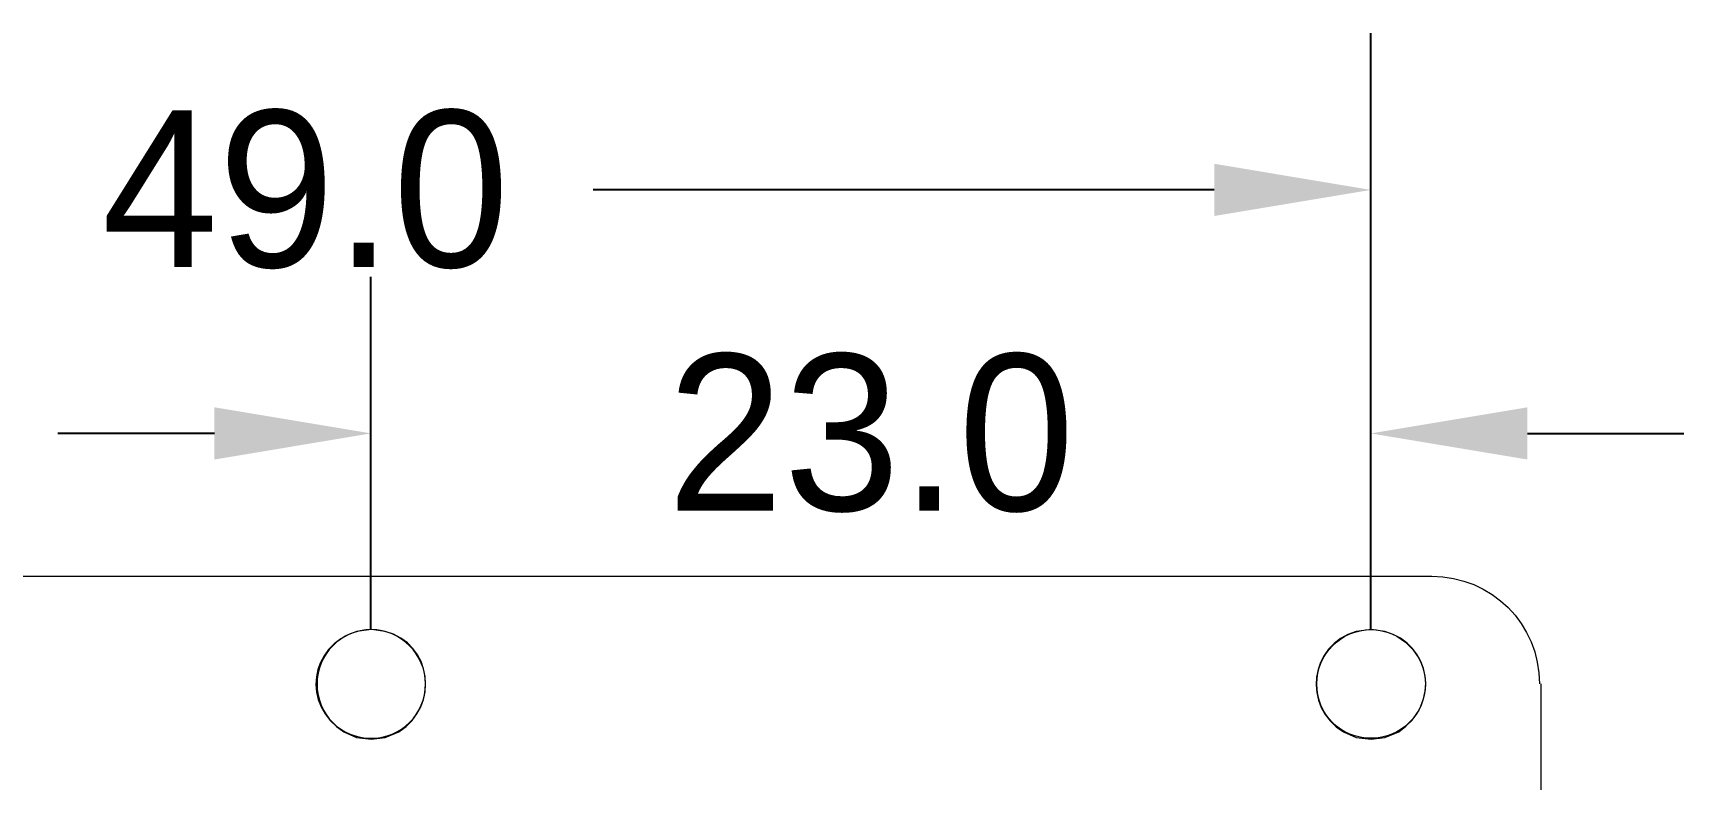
# Model space of a CAD drawing. Header units: millimetres. Extents: x -3 to 153, y 27 to 116.
# Drawn here: x 47.74 to 85.7, y 98.8 to 115.97 of the extents above; entities that cross this region are included whole.
import ezdxf

# ---------------------------------------------------------------- set-up
doc = ezdxf.new("R2010")
doc.units = ezdxf.units.MM
doc.header["$MEASUREMENT"] = 0
doc.layers.add('layer 1', color=7, linetype='Continuous')
doc.styles.get("Standard").update_dxf_attribs({"font": 'Deng.ttf'})
doc.dimstyles.get("Standard").update_dxf_attribs({"dimscale": 20, "dimtxt": 0.18, "dimasz": 0.18, "dimexe": 0.18, "dimexo": 0.0625, "dimgap": 0.09, "dimtad": 0, "dimtih": 1, "dimtoh": 1, "dimdec": 1, "dimzin": 0, "dimdsep": 46, "dimtxsty": 'Standard', "dimcen": 0.09, "dimadec": 0, "dimazin": 0, "dimtfac": 1, "dimtdec": 1, "dimtofl": 0, "dimtmove": 0, "dimatfit": 3, "dimfxl": 1, "dimtolj": 1, "dimtzin": 0, "dimarcsym": 0})

# ---------------------------------------------------------------- blocks, each defined once
blk = doc.blocks.new('*D7')
at = {"color": 0, "lineweight": -2, "transparency": 16777216}
for p, q in [((55.508, 102.253), (55.508, 110.367)), ((78.498, 102.253), (78.498, 110.367)), ((51.908, 106.767), (48.308, 106.767)), ((82.098, 106.767), (85.698, 106.767))]:
    blk.add_line(p, q, dxfattribs=at)
at = {"color": 0, "transparency": 16777216}
for points in [[(51.908, 107.367), (51.908, 106.167), (55.508, 106.767)], [(82.098, 107.367), (82.098, 106.167), (78.498, 106.767)]]:
    blk.add_solid(points, dxfattribs=at)
at = {"layer": 'Defpoints', "color": 0, "transparency": 16777216}
for p in [(78.498, 106.767), (55.508, 101.003), (78.498, 101.003)]:
    blk.add_point(p, dxfattribs=at)
at = {"color": 0, "transparency": 16777216, "insert": (67.003, 106.767), "char_height": 3.6, "attachment_point": 5}
blk.add_mtext('\\A1;23.0', dxfattribs=at)
blk = doc.blocks.new('*D8')
at = {"color": 0, "lineweight": -2, "transparency": 16777216}
for p, q in [((29.504, 102.258), (29.505, 115.967)), ((78.498, 102.253), (78.5, 115.962)), ((33.105, 112.367), (47.386, 112.365)), ((74.899, 112.363), (60.618, 112.364))]:
    blk.add_line(p, q, dxfattribs=at)
at = {"color": 0, "transparency": 16777216}
for points in [[(33.105, 112.967), (33.105, 111.767), (29.505, 112.367)], [(74.899, 112.963), (74.899, 111.763), (78.499, 112.362)]]:
    blk.add_solid(points, dxfattribs=at)
at = {"layer": 'Defpoints', "color": 0, "transparency": 16777216}
for p in [(29.505, 112.367), (29.504, 101.008), (78.498, 101.003)]:
    blk.add_point(p, dxfattribs=at)
at = {"color": 0, "transparency": 16777216, "insert": (54.002, 112.365), "char_height": 3.6, "attachment_point": 5}
blk.add_mtext('\\A1;49.0', dxfattribs=at)

msp = doc.modelspace()

# ---------------------------------------------------------------- linework, layer by layer
at = {"layer": 'layer 1', "color": 0, "lineweight": 9}
for points in [[(29.502, 103.486), (29.502, 103.486), (79.9, 103.486), (79.9, 103.486)], [(79.899, 103.486), (81.275, 103.486), (82.376, 102.386), (82.376, 101.01)], [(82.418, 43.013), (82.418, 43.013), (82.418, 101.01), (82.418, 101.01)]]:
    msp.add_open_spline(points, degree=3, dxfattribs=at)
for points in [[(55.516, 99.74), (55.516, 99.74), (55.177, 99.782), (55.177, 99.782), (55.177, 99.782), (55.177, 99.782), (54.881, 99.909), (54.881, 99.909), (54.881, 99.909), (53.903, 100.531), (54.087, 101.881), (55.177, 102.216), (55.177, 102.216), (55.177, 102.216), (55.516, 102.259), (55.516, 102.259), (55.516, 102.259), (55.516, 102.259), (55.833, 102.216), (55.833, 102.216), (55.833, 102.216), (56.913, 101.936), (57.098, 100.514), (56.151, 99.909), (56.151, 99.909), (56.151, 99.909), (55.833, 99.782), (55.833, 99.782), (55.833, 99.782), (55.833, 99.782), (55.516, 99.74), (55.516, 99.74)], [(55.516, 99.74), (55.516, 99.74), (55.177, 99.782), (55.177, 99.782), (55.177, 99.782), (55.177, 99.782), (54.881, 99.909), (54.881, 99.909), (54.881, 99.909), (53.903, 100.531), (54.087, 101.881), (55.177, 102.216), (55.177, 102.216), (55.177, 102.216), (55.516, 102.259), (55.516, 102.259), (55.516, 102.259), (55.516, 102.259), (55.833, 102.216), (55.833, 102.216), (55.833, 102.216), (56.913, 101.936), (57.098, 100.514), (56.151, 99.909), (56.151, 99.909), (56.151, 99.909), (55.833, 99.782), (55.833, 99.782), (55.833, 99.782), (55.833, 99.782), (55.516, 99.74), (55.516, 99.74)], [(55.516, 99.74), (55.516, 99.74), (55.177, 99.782), (55.177, 99.782), (55.177, 99.782), (55.177, 99.782), (54.881, 99.909), (54.881, 99.909), (54.881, 99.909), (53.903, 100.531), (54.087, 101.881), (55.177, 102.216), (55.177, 102.216), (55.177, 102.216), (55.516, 102.259), (55.516, 102.259), (55.516, 102.259), (55.516, 102.259), (55.833, 102.216), (55.833, 102.216), (55.833, 102.216), (56.913, 101.936), (57.098, 100.514), (56.151, 99.909), (56.151, 99.909), (56.151, 99.909), (55.833, 99.782), (55.833, 99.782), (55.833, 99.782), (55.833, 99.782), (55.516, 99.74), (55.516, 99.74)], [(55.516, 99.74), (55.516, 99.74), (55.177, 99.782), (55.177, 99.782), (55.177, 99.782), (55.177, 99.782), (54.881, 99.909), (54.881, 99.909), (54.881, 99.909), (53.903, 100.531), (54.087, 101.881), (55.177, 102.216), (55.177, 102.216), (55.177, 102.216), (55.516, 102.259), (55.516, 102.259), (55.516, 102.259), (55.516, 102.259), (55.833, 102.216), (55.833, 102.216), (55.833, 102.216), (56.913, 101.936), (57.098, 100.514), (56.151, 99.909), (56.151, 99.909), (56.151, 99.909), (55.833, 99.782), (55.833, 99.782), (55.833, 99.782), (55.833, 99.782), (55.516, 99.74), (55.516, 99.74)], [(55.516, 99.74), (55.516, 99.74), (55.177, 99.782), (55.177, 99.782), (55.177, 99.782), (55.177, 99.782), (54.881, 99.909), (54.881, 99.909), (54.881, 99.909), (53.903, 100.531), (54.087, 101.881), (55.177, 102.216), (55.177, 102.216), (55.177, 102.216), (55.516, 102.259), (55.516, 102.259), (55.516, 102.259), (55.516, 102.259), (55.833, 102.216), (55.833, 102.216), (55.833, 102.216), (56.913, 101.936), (57.098, 100.514), (56.151, 99.909), (56.151, 99.909), (56.151, 99.909), (55.833, 99.782), (55.833, 99.782), (55.833, 99.782), (55.833, 99.782), (55.516, 99.74), (55.516, 99.74)], [(55.516, 99.74), (55.516, 99.74), (55.177, 99.782), (55.177, 99.782), (55.177, 99.782), (55.177, 99.782), (54.881, 99.909), (54.881, 99.909), (54.881, 99.909), (53.903, 100.531), (54.087, 101.881), (55.177, 102.216), (55.177, 102.216), (55.177, 102.216), (55.516, 102.259), (55.516, 102.259), (55.516, 102.259), (55.516, 102.259), (55.833, 102.216), (55.833, 102.216), (55.833, 102.216), (56.913, 101.936), (57.098, 100.514), (56.151, 99.909), (56.151, 99.909), (56.151, 99.909), (55.833, 99.782), (55.833, 99.782), (55.833, 99.782), (55.833, 99.782), (55.516, 99.74), (55.516, 99.74)], [(55.516, 99.74), (55.516, 99.74), (55.177, 99.782), (55.177, 99.782), (55.177, 99.782), (55.177, 99.782), (54.881, 99.909), (54.881, 99.909), (54.881, 99.909), (53.903, 100.531), (54.087, 101.881), (55.177, 102.216), (55.177, 102.216), (55.177, 102.216), (55.516, 102.259), (55.516, 102.259), (55.516, 102.259), (55.516, 102.259), (55.833, 102.216), (55.833, 102.216), (55.833, 102.216), (56.913, 101.936), (57.098, 100.514), (56.151, 99.909), (56.151, 99.909), (56.151, 99.909), (55.833, 99.782), (55.833, 99.782), (55.833, 99.782), (55.833, 99.782), (55.516, 99.74), (55.516, 99.74)], [(55.516, 99.74), (55.516, 99.74), (55.177, 99.782), (55.177, 99.782), (55.177, 99.782), (55.177, 99.782), (54.881, 99.909), (54.881, 99.909), (54.881, 99.909), (53.903, 100.531), (54.087, 101.881), (55.177, 102.216), (55.177, 102.216), (55.177, 102.216), (55.516, 102.259), (55.516, 102.259), (55.516, 102.259), (55.516, 102.259), (55.833, 102.216), (55.833, 102.216), (55.833, 102.216), (56.913, 101.936), (57.098, 100.514), (56.151, 99.909), (56.151, 99.909), (56.151, 99.909), (55.833, 99.782), (55.833, 99.782), (55.833, 99.782), (55.833, 99.782), (55.516, 99.74), (55.516, 99.74)], [(55.516, 99.74), (55.516, 99.74), (55.177, 99.782), (55.177, 99.782), (55.177, 99.782), (55.177, 99.782), (54.881, 99.909), (54.881, 99.909), (54.881, 99.909), (53.903, 100.531), (54.087, 101.881), (55.177, 102.216), (55.177, 102.216), (55.177, 102.216), (55.516, 102.259), (55.516, 102.259), (55.516, 102.259), (55.516, 102.259), (55.833, 102.216), (55.833, 102.216), (55.833, 102.216), (56.913, 101.936), (57.098, 100.514), (56.151, 99.909), (56.151, 99.909), (56.151, 99.909), (55.833, 99.782), (55.833, 99.782), (55.833, 99.782), (55.833, 99.782), (55.516, 99.74), (55.516, 99.74)], [(55.516, 99.74), (55.516, 99.74), (55.177, 99.782), (55.177, 99.782), (55.177, 99.782), (55.177, 99.782), (54.881, 99.909), (54.881, 99.909), (54.881, 99.909), (53.903, 100.531), (54.087, 101.881), (55.177, 102.216), (55.177, 102.216), (55.177, 102.216), (55.516, 102.259), (55.516, 102.259), (55.516, 102.259), (55.516, 102.259), (55.833, 102.216), (55.833, 102.216), (55.833, 102.216), (56.913, 101.936), (57.098, 100.514), (56.151, 99.909), (56.151, 99.909), (56.151, 99.909), (55.833, 99.782), (55.833, 99.782), (55.833, 99.782), (55.833, 99.782), (55.516, 99.74), (55.516, 99.74)], [(55.516, 99.74), (55.516, 99.74), (55.177, 99.782), (55.177, 99.782), (55.177, 99.782), (55.177, 99.782), (54.881, 99.909), (54.881, 99.909), (54.881, 99.909), (53.903, 100.531), (54.087, 101.881), (55.177, 102.216), (55.177, 102.216), (55.177, 102.216), (55.516, 102.259), (55.516, 102.259), (55.516, 102.259), (55.516, 102.259), (55.833, 102.216), (55.833, 102.216), (55.833, 102.216), (56.913, 101.936), (57.098, 100.514), (56.151, 99.909), (56.151, 99.909), (56.151, 99.909), (55.833, 99.782), (55.833, 99.782), (55.833, 99.782), (55.833, 99.782), (55.516, 99.74), (55.516, 99.74)], [(55.516, 99.74), (55.516, 99.74), (55.177, 99.782), (55.177, 99.782), (55.177, 99.782), (55.177, 99.782), (54.881, 99.909), (54.881, 99.909), (54.881, 99.909), (53.903, 100.531), (54.087, 101.881), (55.177, 102.216), (55.177, 102.216), (55.177, 102.216), (55.516, 102.259), (55.516, 102.259), (55.516, 102.259), (55.516, 102.259), (55.833, 102.216), (55.833, 102.216), (55.833, 102.216), (56.913, 101.936), (57.098, 100.514), (56.151, 99.909), (56.151, 99.909), (56.151, 99.909), (55.833, 99.782), (55.833, 99.782), (55.833, 99.782), (55.833, 99.782), (55.516, 99.74), (55.516, 99.74)], [(55.516, 99.74), (55.516, 99.74), (55.177, 99.782), (55.177, 99.782), (55.177, 99.782), (55.177, 99.782), (54.881, 99.909), (54.881, 99.909), (54.881, 99.909), (53.903, 100.531), (54.087, 101.881), (55.177, 102.216), (55.177, 102.216), (55.177, 102.216), (55.516, 102.259), (55.516, 102.259), (55.516, 102.259), (55.516, 102.259), (55.833, 102.216), (55.833, 102.216), (55.833, 102.216), (56.913, 101.936), (57.098, 100.514), (56.151, 99.909), (56.151, 99.909), (56.151, 99.909), (55.833, 99.782), (55.833, 99.782), (55.833, 99.782), (55.833, 99.782), (55.516, 99.74), (55.516, 99.74)], [(78.503, 99.74), (78.503, 99.74), (78.164, 99.782), (78.164, 99.782), (78.164, 99.782), (78.164, 99.782), (77.868, 99.909), (77.868, 99.909), (77.868, 99.909), (76.913, 100.477), (77.079, 101.92), (78.164, 102.216), (78.164, 102.216), (78.164, 102.216), (78.503, 102.259), (78.503, 102.259), (78.503, 102.259), (78.503, 102.259), (78.82, 102.216), (78.82, 102.216), (78.82, 102.216), (79.894, 101.922), (80.109, 100.549), (79.138, 99.909), (79.138, 99.909), (79.138, 99.909), (78.82, 99.782), (78.82, 99.782), (78.82, 99.782), (78.82, 99.782), (78.503, 99.74), (78.503, 99.74)], [(78.503, 99.74), (78.503, 99.74), (78.164, 99.782), (78.164, 99.782), (78.164, 99.782), (78.164, 99.782), (77.868, 99.909), (77.868, 99.909), (77.868, 99.909), (76.913, 100.477), (77.079, 101.92), (78.164, 102.216), (78.164, 102.216), (78.164, 102.216), (78.503, 102.259), (78.503, 102.259), (78.503, 102.259), (78.503, 102.259), (78.82, 102.216), (78.82, 102.216), (78.82, 102.216), (79.894, 101.922), (80.109, 100.549), (79.138, 99.909), (79.138, 99.909), (79.138, 99.909), (78.82, 99.782), (78.82, 99.782), (78.82, 99.782), (78.82, 99.782), (78.503, 99.74), (78.503, 99.74)], [(78.503, 99.74), (78.503, 99.74), (78.164, 99.782), (78.164, 99.782), (78.164, 99.782), (78.164, 99.782), (77.868, 99.909), (77.868, 99.909), (77.868, 99.909), (76.913, 100.477), (77.079, 101.92), (78.164, 102.216), (78.164, 102.216), (78.164, 102.216), (78.503, 102.259), (78.503, 102.259), (78.503, 102.259), (78.503, 102.259), (78.82, 102.216), (78.82, 102.216), (78.82, 102.216), (79.894, 101.922), (80.109, 100.549), (79.138, 99.909), (79.138, 99.909), (79.138, 99.909), (78.82, 99.782), (78.82, 99.782), (78.82, 99.782), (78.82, 99.782), (78.503, 99.74), (78.503, 99.74)], [(78.503, 99.74), (78.503, 99.74), (78.164, 99.782), (78.164, 99.782), (78.164, 99.782), (78.164, 99.782), (77.868, 99.909), (77.868, 99.909), (77.868, 99.909), (76.913, 100.477), (77.079, 101.92), (78.164, 102.216), (78.164, 102.216), (78.164, 102.216), (78.503, 102.259), (78.503, 102.259), (78.503, 102.259), (78.503, 102.259), (78.82, 102.216), (78.82, 102.216), (78.82, 102.216), (79.894, 101.922), (80.109, 100.549), (79.138, 99.909), (79.138, 99.909), (79.138, 99.909), (78.82, 99.782), (78.82, 99.782), (78.82, 99.782), (78.82, 99.782), (78.503, 99.74), (78.503, 99.74)], [(78.503, 99.74), (78.503, 99.74), (78.164, 99.782), (78.164, 99.782), (78.164, 99.782), (78.164, 99.782), (77.868, 99.909), (77.868, 99.909), (77.868, 99.909), (76.913, 100.477), (77.079, 101.92), (78.164, 102.216), (78.164, 102.216), (78.164, 102.216), (78.503, 102.259), (78.503, 102.259), (78.503, 102.259), (78.503, 102.259), (78.82, 102.216), (78.82, 102.216), (78.82, 102.216), (79.894, 101.922), (80.109, 100.549), (79.138, 99.909), (79.138, 99.909), (79.138, 99.909), (78.82, 99.782), (78.82, 99.782), (78.82, 99.782), (78.82, 99.782), (78.503, 99.74), (78.503, 99.74)], [(78.503, 99.74), (78.503, 99.74), (78.164, 99.782), (78.164, 99.782), (78.164, 99.782), (78.164, 99.782), (77.868, 99.909), (77.868, 99.909), (77.868, 99.909), (76.913, 100.477), (77.079, 101.92), (78.164, 102.216), (78.164, 102.216), (78.164, 102.216), (78.503, 102.259), (78.503, 102.259), (78.503, 102.259), (78.503, 102.259), (78.82, 102.216), (78.82, 102.216), (78.82, 102.216), (79.894, 101.922), (80.109, 100.549), (79.138, 99.909), (79.138, 99.909), (79.138, 99.909), (78.82, 99.782), (78.82, 99.782), (78.82, 99.782), (78.82, 99.782), (78.503, 99.74), (78.503, 99.74)], [(78.503, 99.74), (78.503, 99.74), (78.164, 99.782), (78.164, 99.782), (78.164, 99.782), (78.164, 99.782), (77.868, 99.909), (77.868, 99.909), (77.868, 99.909), (76.913, 100.477), (77.079, 101.92), (78.164, 102.216), (78.164, 102.216), (78.164, 102.216), (78.503, 102.259), (78.503, 102.259), (78.503, 102.259), (78.503, 102.259), (78.82, 102.216), (78.82, 102.216), (78.82, 102.216), (79.894, 101.922), (80.109, 100.549), (79.138, 99.909), (79.138, 99.909), (79.138, 99.909), (78.82, 99.782), (78.82, 99.782), (78.82, 99.782), (78.82, 99.782), (78.503, 99.74), (78.503, 99.74)], [(78.503, 99.74), (78.503, 99.74), (78.164, 99.782), (78.164, 99.782), (78.164, 99.782), (78.164, 99.782), (77.868, 99.909), (77.868, 99.909), (77.868, 99.909), (76.913, 100.477), (77.079, 101.92), (78.164, 102.216), (78.164, 102.216), (78.164, 102.216), (78.503, 102.259), (78.503, 102.259), (78.503, 102.259), (78.503, 102.259), (78.82, 102.216), (78.82, 102.216), (78.82, 102.216), (79.894, 101.922), (80.109, 100.549), (79.138, 99.909), (79.138, 99.909), (79.138, 99.909), (78.82, 99.782), (78.82, 99.782), (78.82, 99.782), (78.82, 99.782), (78.503, 99.74), (78.503, 99.74)], [(78.503, 99.74), (78.503, 99.74), (78.164, 99.782), (78.164, 99.782), (78.164, 99.782), (78.164, 99.782), (77.868, 99.909), (77.868, 99.909), (77.868, 99.909), (76.913, 100.477), (77.079, 101.92), (78.164, 102.216), (78.164, 102.216), (78.164, 102.216), (78.503, 102.259), (78.503, 102.259), (78.503, 102.259), (78.503, 102.259), (78.82, 102.216), (78.82, 102.216), (78.82, 102.216), (79.894, 101.922), (80.109, 100.549), (79.138, 99.909), (79.138, 99.909), (79.138, 99.909), (78.82, 99.782), (78.82, 99.782), (78.82, 99.782), (78.82, 99.782), (78.503, 99.74), (78.503, 99.74)], [(78.503, 99.74), (78.503, 99.74), (78.164, 99.782), (78.164, 99.782), (78.164, 99.782), (78.164, 99.782), (77.868, 99.909), (77.868, 99.909), (77.868, 99.909), (76.913, 100.477), (77.079, 101.92), (78.164, 102.216), (78.164, 102.216), (78.164, 102.216), (78.503, 102.259), (78.503, 102.259), (78.503, 102.259), (78.503, 102.259), (78.82, 102.216), (78.82, 102.216), (78.82, 102.216), (79.894, 101.922), (80.109, 100.549), (79.138, 99.909), (79.138, 99.909), (79.138, 99.909), (78.82, 99.782), (78.82, 99.782), (78.82, 99.782), (78.82, 99.782), (78.503, 99.74), (78.503, 99.74)], [(78.503, 99.74), (78.503, 99.74), (78.164, 99.782), (78.164, 99.782), (78.164, 99.782), (78.164, 99.782), (77.868, 99.909), (77.868, 99.909), (77.868, 99.909), (76.913, 100.477), (77.079, 101.92), (78.164, 102.216), (78.164, 102.216), (78.164, 102.216), (78.503, 102.259), (78.503, 102.259), (78.503, 102.259), (78.503, 102.259), (78.82, 102.216), (78.82, 102.216), (78.82, 102.216), (79.894, 101.922), (80.109, 100.549), (79.138, 99.909), (79.138, 99.909), (79.138, 99.909), (78.82, 99.782), (78.82, 99.782), (78.82, 99.782), (78.82, 99.782), (78.503, 99.74), (78.503, 99.74)], [(78.503, 99.74), (78.503, 99.74), (78.164, 99.782), (78.164, 99.782), (78.164, 99.782), (78.164, 99.782), (77.868, 99.909), (77.868, 99.909), (77.868, 99.909), (76.913, 100.477), (77.079, 101.92), (78.164, 102.216), (78.164, 102.216), (78.164, 102.216), (78.503, 102.259), (78.503, 102.259), (78.503, 102.259), (78.503, 102.259), (78.82, 102.216), (78.82, 102.216), (78.82, 102.216), (79.894, 101.922), (80.109, 100.549), (79.138, 99.909), (79.138, 99.909), (79.138, 99.909), (78.82, 99.782), (78.82, 99.782), (78.82, 99.782), (78.82, 99.782), (78.503, 99.74), (78.503, 99.74)], [(78.503, 99.74), (78.503, 99.74), (78.164, 99.782), (78.164, 99.782), (78.164, 99.782), (78.164, 99.782), (77.868, 99.909), (77.868, 99.909), (77.868, 99.909), (76.913, 100.477), (77.079, 101.92), (78.164, 102.216), (78.164, 102.216), (78.164, 102.216), (78.503, 102.259), (78.503, 102.259), (78.503, 102.259), (78.503, 102.259), (78.82, 102.216), (78.82, 102.216), (78.82, 102.216), (79.894, 101.922), (80.109, 100.549), (79.138, 99.909), (79.138, 99.909), (79.138, 99.909), (78.82, 99.782), (78.82, 99.782), (78.82, 99.782), (78.82, 99.782), (78.503, 99.74), (78.503, 99.74)]]:
    msp.add_open_spline(points, degree=3, knots=[0, 0, 0, 0, 0.111111, 0.111111, 0.111111, 0.111111, 0.222222, 0.222222, 0.222222, 0.222222, 0.333333, 0.333333, 0.333333, 0.333333, 0.444444, 0.444444, 0.444444, 0.444444, 0.555556, 0.555556, 0.555556, 0.555556, 0.666667, 0.666667, 0.666667, 0.666667, 0.777778, 0.777778, 0.777778, 0.777778, 1, 1, 1, 1], dxfattribs=at)
at = {"layer": 'layer 1', "color": 0, "lineweight": 20}
for points, knots in [([(56.764, 101.01), (56.764, 100.311), (56.193, 99.761), (55.516, 99.761), (55.516, 99.761), (54.817, 99.761), (54.267, 100.311), (54.267, 101.01), (54.267, 101.01), (54.267, 101.687), (54.817, 102.259), (55.516, 102.259), (55.516, 102.259), (56.193, 102.259), (56.764, 101.687), (56.764, 101.01)], [0, 0, 0, 0, 0.2, 0.2, 0.2, 0.2, 0.4, 0.4, 0.4, 0.4, 0.6, 0.6, 0.6, 0.6, 1, 1, 1, 1]), ([(79.773, 101.01), (79.773, 101.01), (79.751, 101.01), (79.751, 101.01), (79.751, 101.01), (79.751, 100.311), (79.18, 99.761), (78.503, 99.761), (78.503, 99.761), (77.804, 99.761), (77.254, 100.311), (77.254, 101.01), (77.254, 101.01), (77.254, 101.687), (77.804, 102.259), (78.503, 102.259), (78.503, 102.259), (79.18, 102.259), (79.751, 101.687), (79.751, 101.01)], [0, 0, 0, 0, 0.166667, 0.166667, 0.166667, 0.166667, 0.333333, 0.333333, 0.333333, 0.333333, 0.5, 0.5, 0.5, 0.5, 0.666667, 0.666667, 0.666667, 0.666667, 1, 1, 1, 1])]:
    msp.add_open_spline(points, degree=3, knots=knots, dxfattribs=at)

# ---------------------------------------------------------------- dimensions: what is measured, and where the dimension line sits
for p1, p2, distance, picture, middle in [((78.498, 101.003), (29.504, 101.008), -11.36, '*D8', (54.002, 112.365)), ((55.508, 101.003), (78.498, 101.003), 5.764, '*D7', (67.003, 106.767))]:
    dim = msp.add_aligned_dim(p1=p1, p2=p2, distance=distance, dimstyle='Standard')
    dim.commit()
    dim.dimension.update_dxf_attribs({"geometry": picture, "text_midpoint": middle})

doc.saveas('drawing.dxf')
